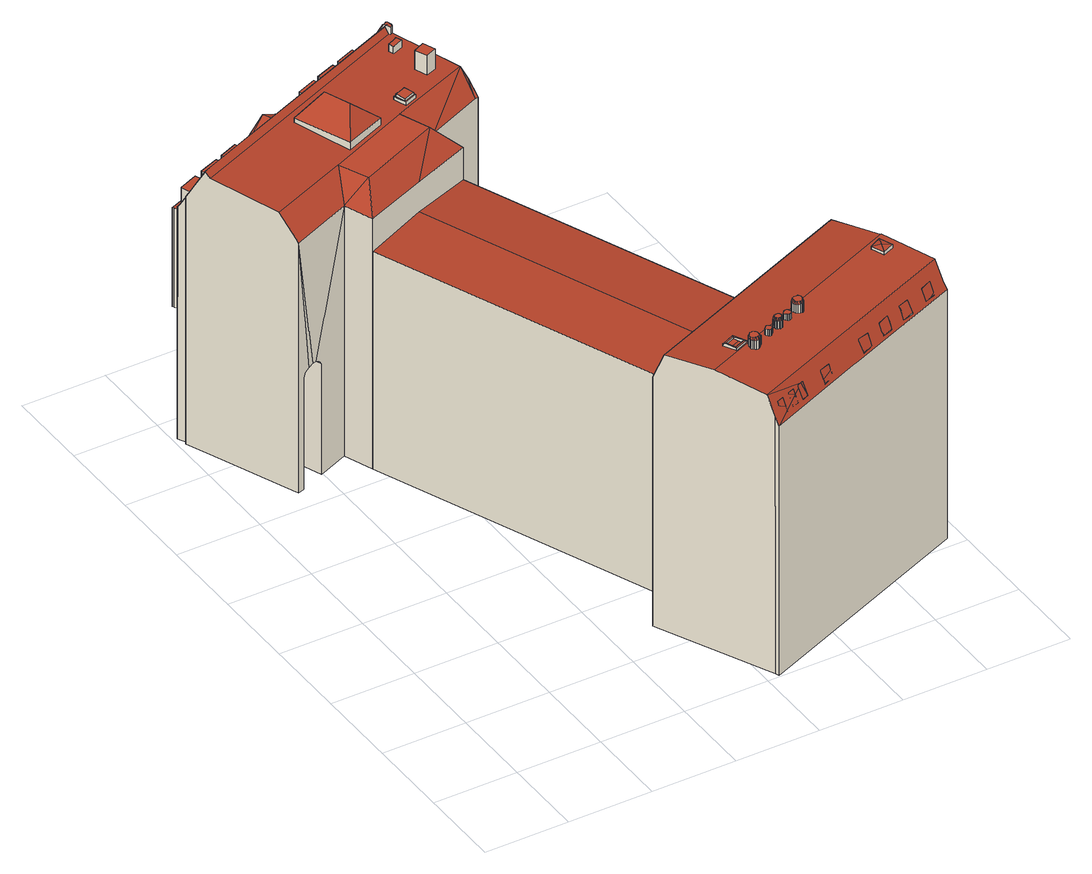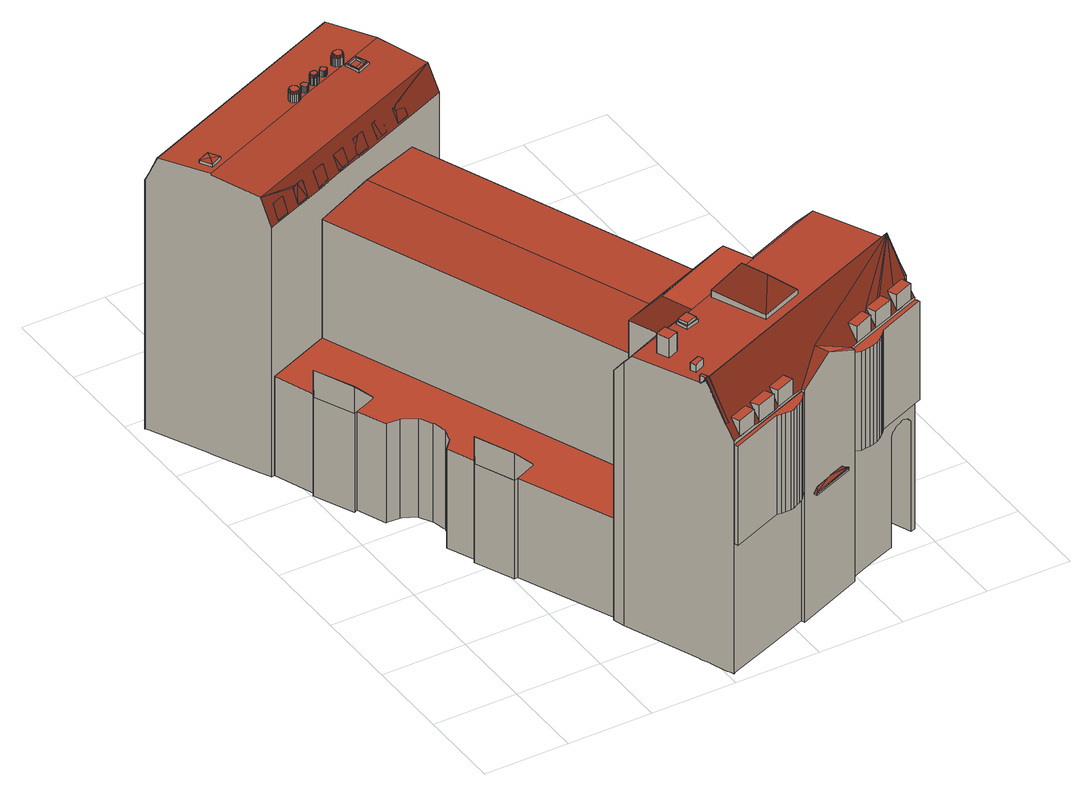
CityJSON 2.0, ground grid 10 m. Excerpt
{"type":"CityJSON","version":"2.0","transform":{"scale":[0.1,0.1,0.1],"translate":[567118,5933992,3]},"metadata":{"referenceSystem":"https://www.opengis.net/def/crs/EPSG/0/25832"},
"CityObjects":{
"building1":{"type":"Building","attributes":{"Grundfläche 2D":"1875.027657","Grundhöhe NN":"3.568"},"children":["building1-1","building1-2","building1-3","building1-4","building1-5","building1-6","building1-7","building1-8","building1-9","building1-10","building1-11","building1-12","building1-13","building1-14","building1-15","building1-16","building1-17","building1-18","building1-19","building1-20","building1-21","building1-22","building1-23","building1-24","building1-25","building1-26","building1-27","building1-28","building1-29","building1-30","building1-31","building1-32","building1-33","building1-34","building1-35","building1-36"],"geometry":[{"type":"MultiSurface","lod":"3","boundaries":[[[0,1,2]],[[3,4,5,6,7,8,9,10,11,12,13,14,15,16,17,18,19,20,21,22,23]],[[24,25,11,26,27,28,29,30,31]],[[29,28,27,26,11,10,32]],[[31,33,11,25,24]],[[34,35,36,11,33,31]],[[37,38,39,40,35,41,42]],[[0,43,44,1]],[[43,0,2,45]],[[46,47,48,49,50,51,52,53]],[[54,47,46,55]],[[43,45,44]],[[48,47,56]],[[57,58,59,60]],[[61,62,63,64]],[[65,66,67,68,69,70,71,72,73,74,75,76,77,78,79,80,81,82,83,84,85,86,87,88,89,90,91]],[[92,93,94,95,96,97,98,99,100,101],[102,103,102,93],[104,105,104,106,104,97],[107,108,107,93],[109,110,109,92]],[[111,112,113,114,115,116,117,118,119,120]],[[118,117,116,115,114,113,112,111,121,93,92,122]],[[112,113,114,115,114,113]],[[119,123,124,125,126]],[[125,127,126]],[[124,128,129,130,131,132,133,120,119,126,127,125]],[[134,55,135]],[[135,46,53,136,137]],[[55,46,135]],[[138,54,55,134]],[[139,54,138]],[[56,47,54,139]],[[140,48,56]],[[141,142,140]],[[142,48,140]],[[50,13,12,11,52,51]],[[13,143,144]],[[143,14,15,14]],[[14,13,144]],[[14,144,143]],[[9,145,146,147,10]],[[148,32,147]],[[32,10,147]],[[35,40,39,11,36]],[[39,149,150,11]],[[151,152,153,154,155,156,157,158,159,160,161,162,163,164,165,166,167,168,169,170]],[[171,172,173,174]],[[175,176,172,171]],[[177,178,179,180,181,182,183,184,185,186,187,188,189]],[[2,1,190,191]],[[45,2,191,192]],[[44,45,192,193]],[[1,44,193,190]],[[148,147,146,194,195,196,157]],[[142,141,197,198]],[[199,200,201,202,203,204,205,187,21,20,19,18,17,16,15,14,50,49,48,142,198,206]],[[50,14,143]],[[50,143,13]],[[146,145,9,186,207,208,209,194]],[[74,75,210,57,60]],[[58,57,210,211]],[[211,72,73,59,58]],[[73,74,60,59]],[[91,65,212,62,61]],[[63,62,212,213]],[[213,89,90,64,63]],[[90,91,61,64]],[[214,135,137,215]],[[216,217,218,135,214,219]],[[220,221,222,137,223,224]],[[137,225,215]],[[214,226,219]],[[137,222,225]],[[175,134,135,218,227]],[[137,136,53,52,11,150,149,228,229,230,223]],[[174,139,138,134,175,227,231,69]],[[56,139,174,69,231,232,68]],[[141,140,56,68,232,233,197]],[[205,204,234,235,208,207,186,9,8,7,6,5,4,3,23,22,21,187]],[[156,32,148,157,196,195,236,237]],[[238,239,240,241,242,243,244,245,246,247,248,249,250,251,252,253,254,255,256,151,42,41,35,34,31,30,29,32,156,237,236,257,258]],[[255,259,260,38,37,42,151,256]],[[39,38,260,261]],[[149,39,261,228]],[[262,123,119,118,122,92,101,263,264]],[[124,123,262,265]],[[132,131,130,129,128,124,265,266]],[[267,268,269,270,271,95,94,93,121,111,120,133,132,266,272]],[[263,101,100,99,98,97,96,95,271,273,274,275,276]],[[158,157,196,277]],[[159,158,277,278]],[[160,159,278,279]],[[161,160,279,280]],[[162,161,280,281]],[[163,162,281,282]],[[164,163,282,283]],[[165,164,283,284]],[[166,165,284,285]],[[286,168,167,166,285,287]],[[169,168,286,288]],[[256,151,170,169,288,289]],[[290,291,237,156,155,154,153,152,151,256,292,293]],[[156,237,196,157]],[[171,174,69,231,227,175]],[[176,175,227,294]],[[275,274,70,173,172,176,294]],[[174,173,70,274,231,69]],[[185,295,207,186]],[[187,186,207,205]],[[188,187,205,296]],[[189,188,296,297]],[[177,189,297,298]],[[178,177,298,299]],[[179,178,299,300]],[[180,179,300,301]],[[181,180,301,302]],[[182,181,302,303]],[[183,182,303,304]],[[185,184,305,295]],[[184,183,304,305]],[[67,233,232,68]],[[70,69,68,232,231,274]],[[70,274,273,71]],[[72,71,273,306]],[[73,72,306,307]],[[74,73,307,308]],[[309,75,74,308]],[[76,75,309,310]],[[311,78,77,76,310,312]],[[313,80,79,78,311,314]],[[315,82,81,80,313,316]],[[317,318,85,84,83,82,315,319]],[[86,85,318,320]],[[321,88,87,86,320,322]],[[90,89,323,324]],[[89,88,321,323]],[[91,90,324,325]],[[65,91,325,326]],[[233,67,66,65,326,327]],[[254,253,220,224]],[[241,240,217,216]],[[283,282,281,280,279,278,277,196,237,291,290,293,292,256,289,288,286,287,285,284]],[[223,230,229,228,261,260,259,255,254,224]],[[258,257,236,195,194,209,208,235,234,204,203,202,201,200,199,206,198,197,233,327,326,325,324,323,321,322,320,318,317,319,315,316,313,314,311,312,310,309,308,307,306,273,271,270,269,268,267,272,266,265,262,264,263,276,275,294,227,218,217,240,239,238]],[[304,303,302,301,300,299,298,297,296,205,207,295,305]],[[220,253,252]],[[252,251,221,220]],[[251,250,222,221]],[[249,248,247,215,225]],[[249,225,222]],[[249,222,250]],[[247,246,245,214,215]],[[244,226,214,245]],[[243,242,216,219]],[[243,219,226,244]],[[241,216,242]]],"semantics":{"surfaces":[{"type":"RoofSurface"},{"type":"WallSurface"},{"type":"GroundSurface"},{"type":"OuterCeilingSurface"}],"values":[0,0,0,0,0,0,0,0,0,0,0,0,0,0,0,0,0,0,0,0,0,0,0,0,0,0,0,0,0,0,0,0,0,0,0,0,0,0,0,0,0,0,0,0,0,0,1,1,1,1,1,1,1,1,1,1,1,1,1,1,1,1,1,1,1,1,1,1,1,1,1,1,1,1,1,1,1,1,1,1,1,1,1,1,1,1,1,1,1,1,1,1,1,1,1,1,1,1,1,1,1,1,1,1,1,1,1,1,1,1,1,1,1,1,1,1,1,1,1,1,1,1,1,1,1,1,1,1,1,1,1,1,1,1,1,1,1,1,2,2,2,2,3,3,3,3,3,3,3,3,3,3,3]}}]},
"building1-1":{"type":"BuildingInstallation","parents":["building1"],"geometry":[{"type":"MultiSurface","lod":"3","boundaries":[[[328,329,330,331,332,333,334]],[[333,332,335,336]],[[335,332,331,330,337,338]],[[334,333,336,339]],[[340,337,330,329,328,334,339,341]]],"semantics":{"surfaces":[{"type":"RoofSurface"},{"type":"WallSurface"}],"values":[0,1,1,1,1]}}]},
"building1-2":{"type":"BuildingInstallation","parents":["building1"],"geometry":[{"type":"MultiSurface","lod":"3","boundaries":[[[342,343,344]],[[342,345,343]],[[342,344,346]],[[342,346,345]],[[344,343,347,348]],[[348,349,346,344]],[[345,346,349,350]],[[350,347,343,345]]],"semantics":{"surfaces":[{"type":"RoofSurface"},{"type":"WallSurface"}],"values":[0,0,0,0,1,1,1,1]}}]},
"building1-3":{"type":"BuildingInstallation","parents":["building1"],"geometry":[{"type":"MultiSurface","lod":"3","boundaries":[[[351,352,353,354,355,356,357,358,359,360,361,362,363,364,365,366,367,368,369,370]],[[366,365,371,372]],[[372,373,367,366]],[[374,375,357,356]],[[376,374,356,355]],[[375,377,358,357]],[[377,378,359,358]],[[378,379,360,359]],[[379,380,361,360]],[[380,381,362,361]],[[381,382,363,362]],[[382,383,364,363]],[[383,371,365,364]],[[368,367,373,384]],[[384,385,369,368]],[[385,386,370,369]],[[351,370,386,387]],[[387,388,352,351]],[[388,389,353,352]],[[354,353,389,390]],[[390,376,355,354]]],"semantics":{"surfaces":[{"type":"RoofSurface"},{"type":"WallSurface"}],"values":[0,1,1,1,1,1,1,1,1,1,1,1,1,1,1,1,1,1,1,1,1]}}]},
"building1-4":{"type":"BuildingInstallation","parents":["building1"],"geometry":[{"type":"MultiSurface","lod":"3","boundaries":[[[391,392,393,394,395,396]],[[397,392,391]],[[391,398,399,397]],[[400,399,398]],[[392,397,401,402]],[[403,102,391,396]],[[102,107,398,391]],[[107,404,400,398]],[[401,397,399,400,404,108]],[[402,405,103,406,403,396,395,394,393,392]]],"semantics":{"surfaces":[{"type":"RoofSurface"},{"type":"WallSurface"}],"values":[0,0,0,0,1,1,1,1,1,1]}}]},
"building1-5":{"type":"BuildingInstallation","parents":["building1"],"geometry":[{"type":"MultiSurface","lod":"3","boundaries":[[[407,408,409,410]],[[407,410,411,412]],[[410,409,413,411]],[[408,407,412,414]],[[409,408,414,413]]],"semantics":{"surfaces":[{"type":"RoofSurface"},{"type":"WallSurface"}],"values":[0,1,1,1,1]}}]},
"building1-6":{"type":"BuildingInstallation","parents":["building1"],"geometry":[{"type":"MultiSurface","lod":"3","boundaries":[[[415,416,417,418,419,420,421,422]],[[416,415,423,424]],[[425,426,420,419]],[[423,415,422,421,420,426,427]],[[424,428,429,425,419,418,417,416]]],"semantics":{"surfaces":[{"type":"RoofSurface"},{"type":"WallSurface"}],"values":[0,1,1,1,1]}}]},
"building1-7":{"type":"BuildingInstallation","parents":["building1"],"geometry":[{"type":"MultiSurface","lod":"3","boundaries":[[[430,431,432,433,434,435]]],"semantics":{"surfaces":[{"type":"RoofSurface"}],"values":[0]}}]},
"building1-8":{"type":"BuildingInstallation","parents":["building1"],"geometry":[{"type":"MultiSurface","lod":"3","boundaries":[[[436,437,438,439,440,441,442,443]],[[441,444,445,442]],[[446,447,448,444,441,440,439,438]],[[449,450,437,436,443,442,445,451]],[[450,446,438,437]]],"semantics":{"surfaces":[{"type":"RoofSurface"},{"type":"WallSurface"}],"values":[0,1,1,1,1]}}]},
"building1-9":{"type":"BuildingInstallation","parents":["building1"],"geometry":[{"type":"MultiSurface","lod":"3","boundaries":[[[452,453,454,455,456,457,458,459,460,461,462,463,464,465,466,467,468,469,470,471]],[[466,465,472,473]],[[467,466,473,474]],[[468,467,474,475]],[[458,457,476,477]],[[457,456,478,476]],[[456,455,479,478]],[[459,458,477,480]],[[460,459,480,481]],[[461,460,481,482]],[[462,461,482,483]],[[463,462,483,484]],[[464,463,484,485]],[[465,464,485,472]],[[469,468,475,486]],[[470,469,486,487]],[[471,470,487,488]],[[452,471,488,489]],[[453,452,489,490]],[[454,453,490,491]],[[455,454,491,479]],[[492,493,473,472]],[[493,494,474,473]],[[494,495,475,474]],[[496,497,477,476]],[[498,499,478,479]],[[476,478,499,496]],[[497,500,480,477]],[[500,501,481,480]],[[501,502,482,481]],[[502,503,483,482]],[[503,504,484,483]],[[504,505,485,484]],[[472,485,505,492]],[[495,506,486,475]],[[506,507,487,486]],[[507,508,488,487]],[[508,509,489,488]],[[509,510,490,489]],[[510,511,491,490]],[[511,498,479,491]]],"semantics":{"surfaces":[{"type":"RoofSurface"},{"type":"WallSurface"}],"values":[0,0,0,0,0,0,0,0,0,0,0,0,0,0,0,0,0,0,0,0,0,1,1,1,1,1,1,1,1,1,1,1,1,1,1,1,1,1,1,1,1]}}]},
"building1-10":{"type":"BuildingInstallation","parents":["building1"],"geometry":[{"type":"MultiSurface","lod":"3","boundaries":[[[512,513,514,515]],[[514,516,517,518,515]],[[519,520,514,513]],[[513,512,521,519]],[[516,514,520,127]],[[127,516,517,516]],[[516,126,518,517]],[[126,125,515,518]],[[125,521,512,515]]],"semantics":{"surfaces":[{"type":"RoofSurface"},{"type":"WallSurface"}],"values":[0,0,1,1,1,1,1,1,1]}}]},
"building1-11":{"type":"BuildingInstallation","parents":["building1"],"geometry":[{"type":"MultiSurface","lod":"3","boundaries":[[[522,523,524,525]],[[523,105,526,524]],[[524,526,527,104]],[[525,524,104,528]],[[523,522,529,530]],[[527,526,105,523,530,105]],[[522,525,528,529]]],"semantics":{"surfaces":[{"type":"RoofSurface"},{"type":"WallSurface"}],"values":[0,0,1,1,1,1,1]}}]},
"building1-12":{"type":"BuildingInstallation","parents":["building1"],"geometry":[{"type":"MultiSurface","lod":"3","boundaries":[[[531,532,533,534,535,536,537]],[[535,534,538,539]],[[540,541,542,538,534,533,532,531]],[[536,535,539,543]],[[536,543,540,531,537]]],"semantics":{"surfaces":[{"type":"RoofSurface"},{"type":"WallSurface"}],"values":[0,1,1,1,1]}}]},
"building1-13":{"type":"BuildingInstallation","parents":["building1"],"geometry":[{"type":"MultiSurface","lod":"3","boundaries":[[[544,545,546,547,548,549,550,551]],[[549,548,552,553]],[[554,555,545,544]],[[555,556,557,552,548,547,546,545]],[[554,544,551,550,549,553,558,559]]],"semantics":{"surfaces":[{"type":"RoofSurface"},{"type":"WallSurface"}],"values":[0,1,1,1,1]}}]},
"building1-14":{"type":"BuildingInstallation","parents":["building1"],"geometry":[{"type":"MultiSurface","lod":"3","boundaries":[[[560,561,562,563,564]],[[561,565,566,562]],[[563,562,567,568]],[[561,560,564,109]],[[565,561,109,569]],[[567,562,566,565,569,570,110]],[[564,560,564,563,568,571]]],"semantics":{"surfaces":[{"type":"RoofSurface"},{"type":"WallSurface"}],"values":[0,0,1,1,1,1,1]}}]},
"building1-15":{"type":"BuildingInstallation","parents":["building1"],"geometry":[{"type":"MultiSurface","lod":"3","boundaries":[[[572,573,574,575]],[[572,575,576,577]],[[575,574,578,576]],[[573,572,577,579]],[[574,573,579,578]]],"semantics":{"surfaces":[{"type":"RoofSurface"},{"type":"WallSurface"}],"values":[0,1,1,1,1]}}]},
"building1-16":{"type":"BuildingInstallation","parents":["building1"],"geometry":[{"type":"MultiSurface","lod":"3","boundaries":[[[580,581,582,583]],[[581,580,584,585]],[[583,582,586,587]],[[583,587,584,580]],[[582,581,585,586]]],"semantics":{"surfaces":[{"type":"RoofSurface"},{"type":"WallSurface"}],"values":[0,1,1,1,1]}}]},
"building1-17":{"type":"BuildingInstallation","parents":["building1"],"geometry":[{"type":"MultiSurface","lod":"3","boundaries":[[[588,589,590,591,592,593,594,595,596,597,598,599,600,601,602,603,604,605,606,607,608,609]],[[610,611,598,597]],[[611,612,599,598]],[[613,614,589,588]],[[615,613,588,609]],[[614,616,590,589]],[[616,617,591,590]],[[617,618,592,591]],[[618,619,593,592]],[[619,620,594,593]],[[620,621,595,594]],[[596,595,621,622]],[[596,622,610,597]],[[601,600,599,612,623,624]],[[624,625,626,603,602,601]],[[626,627,604,603]],[[627,628,605,604]],[[628,629,630,607,606,605]],[[630,631,608,607]],[[609,608,631,615]]],"semantics":{"surfaces":[{"type":"RoofSurface"},{"type":"WallSurface"}],"values":[0,1,1,1,1,1,1,1,1,1,1,1,1,1,1,1,1,1,1,1]}}]},
"building1-18":{"type":"BuildingInstallation","parents":["building1"],"geometry":[{"type":"MultiSurface","lod":"3","boundaries":[[[632,633,634,635]],[[632,635,636,637]],[[635,634,638,636]],[[633,632,637,639]],[[634,633,639,638]]],"semantics":{"surfaces":[{"type":"RoofSurface"},{"type":"WallSurface"}],"values":[0,1,1,1,1]}}]},
"building1-19":{"type":"BuildingInstallation","parents":["building1"],"geometry":[{"type":"MultiSurface","lod":"3","boundaries":[[[640,641,642,643,644,645,646]],[[640,646,647,648]],[[647,646,645,644,649,650]],[[651,643,642,641,640,648,652,653]],[[651,649,644,643]]],"semantics":{"surfaces":[{"type":"RoofSurface"},{"type":"WallSurface"}],"values":[0,1,1,1,1]}}]},
"building1-20":{"type":"BuildingInstallation","parents":["building1"],"geometry":[{"type":"MultiSurface","lod":"3","boundaries":[[[654,655,656,657,658,659,660,661,662,663,664,665,666,667,668,669,670,671,672,673]],[[656,655,674,675]],[[657,656,675,676]],[[667,666,677,678]],[[666,665,679,677]],[[668,667,678,680]],[[669,668,680,681]],[[670,669,681,682]],[[671,670,682,683]],[[672,671,683,684]],[[673,672,684,685]],[[654,673,685,686]],[[655,654,686,674]],[[658,657,676,687]],[[659,658,687,688]],[[660,659,688,689]],[[661,660,689,690]],[[662,661,690,691]],[[663,662,691,692]],[[664,663,692,693]],[[665,664,693,679]],[[675,674,694,695]],[[695,696,676,675]],[[697,698,678,677]],[[699,697,677,679]],[[698,700,680,678]],[[700,701,681,680]],[[701,702,682,681]],[[702,703,683,682]],[[703,704,684,683]],[[704,705,685,684]],[[705,706,686,685]],[[674,686,706,694]],[[696,707,687,676]],[[707,708,688,687]],[[708,709,689,688]],[[709,710,690,689]],[[691,690,710,711]],[[711,712,692,691]],[[693,692,712,713]],[[713,699,679,693]]],"semantics":{"surfaces":[{"type":"RoofSurface"},{"type":"WallSurface"}],"values":[0,0,0,0,0,0,0,0,0,0,0,0,0,0,0,0,0,0,0,0,0,1,1,1,1,1,1,1,1,1,1,1,1,1,1,1,1,1,1,1,1]}}]},
"building1-21":{"type":"BuildingInstallation","parents":["building1"],"geometry":[{"type":"MultiSurface","lod":"3","boundaries":[[[714,715,716,717,718,719,720,721,722,723,724,725,726,727,728,729,730,731,732,733]],[[733,732,734,735]],[[731,730,736,737]],[[732,731,737,734]],[[714,733,735,738]],[[715,714,738,739]],[[716,715,739,740]],[[717,716,740,741]],[[742,718,717,741,743]],[[719,718,742,744]],[[720,719,744,745]],[[721,720,745,746]],[[722,721,746,747]],[[723,722,747,748]],[[724,723,748,749]],[[725,724,749,750]],[[726,725,750,751]],[[727,726,751,752]],[[728,727,752,753]],[[729,728,753,754]],[[730,729,754,736]],[[113,755,735,734]],[[756,757,737,736]],[[757,113,734,737]],[[735,755,114,738]],[[114,758,739,738]],[[758,759,740,739]],[[759,760,741,740]],[[760,761,762,742,743,741]],[[762,763,744,742]],[[763,764,745,744]],[[764,765,746,745]],[[765,766,747,746]],[[766,767,748,747]],[[767,768,749,748]],[[768,769,750,749]],[[769,770,751,750]],[[770,771,752,751]],[[771,772,753,752]],[[772,773,754,753]],[[773,756,736,754]]],"semantics":{"surfaces":[{"type":"RoofSurface"},{"type":"WallSurface"}],"values":[0,0,0,0,0,0,0,0,0,0,0,0,0,0,0,0,0,0,0,0,0,1,1,1,1,1,1,1,1,1,1,1,1,1,1,1,1,1,1,1,1]}}]},
"building1-22":{"type":"BuildingInstallation","parents":["building1"],"geometry":[{"type":"MultiSurface","lod":"3","boundaries":[[[774,775,776,777,778]],[[779,778,777]],[[778,779,780,781,782,783]],[[779,777,776,784,785]],[[781,780,779,785,786,787]],[[430,435,434,778,783,782]],[[778,434,433,775,774]]],"semantics":{"surfaces":[{"type":"RoofSurface"},{"type":"WallSurface"}],"values":[0,0,0,1,1,1,1]}}]},
"building1-23":{"type":"BuildingInstallation","parents":["building1"],"geometry":[{"type":"MultiSurface","lod":"3","boundaries":[[[775,788,789,790,776]],[[782,791,789]],[[791,790,789]],[[781,791,782]],[[433,432,431,789,788,775]],[[431,430,782,789]],[[790,791,781,787,792]],[[776,790,792,784]]],"semantics":{"surfaces":[{"type":"RoofSurface"},{"type":"WallSurface"}],"values":[0,0,0,0,1,1,1,1]}}]},
"building1-24":{"type":"BuildingInstallation","parents":["building1"],"geometry":[{"type":"MultiSurface","lod":"3","boundaries":[[[793,794,795,796,797,798]],[[793,798,799,800]],[[801,802,796,795]],[[802,106,799,798,797,796]],[[801,795,794,793,800,803]]],"semantics":{"surfaces":[{"type":"RoofSurface"},{"type":"WallSurface"}],"values":[0,1,1,1,1]}}]},
"building1-25":{"type":"BuildingInstallation","parents":["building1"],"geometry":[{"type":"MultiSurface","lod":"3","boundaries":[[[804,805,806,807]],[[804,807,808,809]],[[807,806,810,808]],[[805,804,809,811]],[[806,805,811,810]]],"semantics":{"surfaces":[{"type":"RoofSurface"},{"type":"WallSurface"}],"values":[0,1,1,1,1]}}]},
"building1-26":{"type":"BuildingInstallation","parents":["building1"],"geometry":[{"type":"MultiSurface","lod":"3","boundaries":[[[812,813,814,815]],[[815,814,816,817]],[[817,818,812,815]],[[813,812,818,819]],[[814,813,819,816]]],"semantics":{"surfaces":[{"type":"RoofSurface"},{"type":"WallSurface"}],"values":[0,1,1,1,1]}}]},
"building1-27":{"type":"BuildingInstallation","parents":["building1"],"geometry":[{"type":"MultiSurface","lod":"3","boundaries":[[[820,821,822,823,824,825,826,827]],[[828,823,822]],[[19,829,830,831,823,828]],[[49,50,13,821,820,827]],[[821,13,822]],[[144,143,822]],[[13,144,822]],[[143,14,828,822]],[[19,828,18]],[[18,828,14]],[[829,832,833,834,835,12,51,836,825,824,823,831,830]],[[836,837,49,827,826,825]]],"semantics":{"surfaces":[{"type":"RoofSurface"},{"type":"WallSurface"}],"values":[0,0,0,1,1,1,1,1,1,1,1,1]}}]},
"building1-28":{"type":"BuildingInstallation","parents":["building1"],"geometry":[{"type":"MultiSurface","lod":"3","boundaries":[[[33,25,26,838,839,840,841]],[[34,840,839,31]],[[34,841,840]],[[31,839,838,27,24]]],"semantics":{"surfaces":[{"type":"RoofSurface"},{"type":"WallSurface"}],"values":[0,1,1,1]}}]},
"building1-29":{"type":"BuildingInstallation","parents":["building1"],"geometry":[{"type":"MultiSurface","lod":"3","boundaries":[[[842,843,844,845]],[[29,30,842,845]],[[843,842,30,28]],[[845,844,29]]],"semantics":{"surfaces":[{"type":"RoofSurface"},{"type":"WallSurface"}],"values":[0,1,1,1]}}]},
"building1-30":{"type":"BuildingInstallation","parents":["building1"],"geometry":[{"type":"MultiSurface","lod":"3","boundaries":[[[846,847,848,849,850,851,852]],[[850,849,853,854]],[[854,855,856,852,851,850]],[[856,857,846,852]],[[849,848,847,846,857,853]]],"semantics":{"surfaces":[{"type":"RoofSurface"},{"type":"WallSurface"}],"values":[0,1,1,1,1]}}]},
"building1-31":{"type":"BuildingInstallation","parents":["building1"],"geometry":[{"type":"MultiSurface","lod":"3","boundaries":[[[858,859,860,861,862]],[[5,6,860,859,4]],[[860,6,863,861]],[[859,858,4]]],"semantics":{"surfaces":[{"type":"RoofSurface"},{"type":"WallSurface"}],"values":[0,1,1,1]}}]},
"building1-32":{"type":"BuildingInstallation","parents":["building1"],"geometry":[{"type":"MultiSurface","lod":"3","boundaries":[[[864,865,866,867]],[[867,866,7,8]],[[864,867,8]],[[866,865,868,7]]],"semantics":{"surfaces":[{"type":"RoofSurface"},{"type":"WallSurface"}],"values":[0,1,1,1]}}]},
"building1-33":{"type":"BuildingInstallation","parents":["building1"],"geometry":[{"type":"MultiSurface","lod":"3","boundaries":[[[869,870,36,871,872,873]],[[873,872,35,41]],[[41,40,874,870,869,873]],[[871,35,872]]],"semantics":{"surfaces":[{"type":"RoofSurface"},{"type":"WallSurface"}],"values":[0,1,1,1]}}]},
"building1-34":{"type":"BuildingInstallation","parents":["building1"],"geometry":[{"type":"MultiSurface","lod":"3","boundaries":[[[875,876,877,878]],[[3,877,876]],[[23,875,878]],[[876,875,23,3]]],"semantics":{"surfaces":[{"type":"RoofSurface"},{"type":"WallSurface"}],"values":[0,1,1,1]}}]},
"building1-35":{"type":"BuildingInstallation","parents":["building1"],"geometry":[{"type":"MultiSurface","lod":"3","boundaries":[[[879,880,881,882,883],[337,340,341,339,336,335,338]],[[882,881,884,885]],[[886,887,884,881,880,879]],[[883,882,885,888]],[[888,886,879,883]]],"semantics":{"surfaces":[{"type":"RoofSurface"},{"type":"WallSurface"}],"values":[0,1,1,1,1]}}]},
"building1-36":{"type":"BuildingInstallation","parents":["building1"],"geometry":[{"type":"MultiSurface","lod":"3","boundaries":[[[889,890,891]],[[890,892,893]],[[894,895,896]],[[892,897,893]],[[896,898,893]],[[891,895,899]],[[891,894,900,901]],[[902,891,901]],[[895,890,898]],[[890,895,891]],[[893,898,890]],[[903,893,897]],[[894,899,895]],[[889,891,902]],[[902,899,891]],[[893,903,896]],[[894,891,899]],[[893,896,893,892]],[[896,895,898]],[[894,896,904,905]],[[906,904,896,903]],[[905,907,900,894]],[[900,907,908,890,889,902,901]],[[892,890,908,906,903]],[[906,908,907,905,904]]],"semantics":{"surfaces":[{"type":"RoofSurface"},{"type":"WallSurface"},{"type":"OuterCeilingSurface"}],"values":[0,0,0,0,0,0,0,0,0,0,0,0,0,0,0,0,0,0,1,1,1,1,1,1,2]}}]}
},
"vertices":[
[175,659,386],[194,687,360],[144,667,360],[261,773,300],[253,770,299],[232,762,299],[230,761,299],[223,758,299],[200,749,299],[187,744,299],[153,715,323],[17,634,362],[303,750,362],[307,752,362],[306,753,361],[306,754,359],[304,757,352],[304,758,351],[297,777,316],[296,778,314],[294,782,306],[293,786,300],[290,784,300],[284,782,300],[69,691,305],[55,676,320],[71,682,320],[72,683,319],[78,689,314],[97,706,299],[75,697,299],[67,694,299],[106,710,299],[51,674,320],[44,685,299],[34,681,299],[29,665,320],[6,669,299],[11,659,318],[11,658,319],[15,663,315],[12,672,299],[6,670,299],[187,628,386],[219,621,360],[170,601,360],[147,586,350],[246,628,350],[341,665,350],[309,745,355],[309,747,355],[305,745,355],[20,629,355],[53,548,350],[260,592,350],[162,552,350],[277,613,322],[448,335,133],[468,288,133],[498,301,165],[477,347,165],[398,530,165],[369,518,133],[389,472,133],[418,484,165],[394,529,131],[372,580,131],[345,642,131],[277,613,131],[291,578,131],[437,219,131],[513,250,131],[494,300,131],[498,301,131],[477,347,131],[473,345,131],[459,379,131],[458,379,131],[443,380,131],[441,380,131],[426,388,131],[425,390,131],[418,403,131],[417,404,131],[414,418,131],[413,419,131],[418,436,131],[428,447,131],[429,448,131],[414,483,131],[418,484,131],[398,530,131],[256,130,354],[523,239,354],[518,248,328],[517,251,321],[437,219,321],[409,207,321],[394,201,321],[366,190,321],[294,160,321],[250,142,321],[469,223,340],[461,222,336],[403,204,323],[409,206,325],[379,193,324],[475,226,340],[476,228,336],[313,159,340],[317,163,335],[549,184,360],[411,127,360],[408,126,360],[405,124,360],[401,122,360],[339,97,360],[334,95,360],[282,74,360],[309,16,354],[577,126,354],[549,185,359],[258,126,354],[313,7,331],[315,2,321],[358,30,341],[360,31,341],[361,31,340],[435,52,321],[440,54,321],[452,59,321],[465,64,321],[584,113,321],[581,117,331],[148,521,322],[135,555,322],[61,528,326],[62,525,322],[221,550,322],[291,578,322],[345,642,322],[349,643,322],[345,656,339],[306,752,361],[306,752,362],[185,747,299],[185,748,299],[146,732,323],[105,715,299],[8,657,319],[11,651,330],[6,670,296],[44,685,296],[67,694,296],[75,697,296],[97,706,296],[106,710,296],[105,715,296],[99,717,296],[94,717,296],[88,716,296],[83,715,296],[77,713,296],[72,710,296],[68,706,296],[64,702,296],[61,698,296],[4,675,296],[3,675,296],[4,673,296],[4,672,296],[221,550,285],[366,190,285],[437,219,281],[291,578,281],[148,521,281],[294,161,281],[225,767,296],[220,767,296],[214,767,296],[209,766,296],[204,763,296],[199,761,296],[194,757,296],[191,753,296],[185,747,296],[187,744,296],[293,786,296],[291,791,296],[230,766,296],[194,687,354],[144,667,354],[170,601,351],[219,621,351],[185,748,6],[105,715,6],[105,715,171],[349,643,6],[345,656,6],[309,747,6],[304,757,6],[304,758,6],[297,777,6],[294,782,6],[293,786,6],[293,786,171],[309,745,6],[187,744,171],[187,744,6],[185,747,6],[448,335,131],[468,288,131],[369,518,131],[389,472,131],[90,537,154],[84,534,156],[99,540,146],[99,540,6],[135,555,6],[96,539,151],[70,528,146],[73,530,151],[78,532,154],[62,525,6],[70,528,6],[79,532,154],[95,539,151],[148,521,6],[8,657,6],[20,629,6],[61,528,6],[291,578,6],[277,613,6],[345,642,6],[290,784,6],[232,762,6],[106,710,6],[106,710,171],[67,694,6],[44,685,6],[43,685,6],[43,685,146],[40,683,150],[39,683,151],[35,681,154],[34,681,154],[28,679,155],[27,678,156],[22,676,155],[21,676,154],[16,674,152],[15,673,151],[15,673,150],[11,672,146],[11,672,6],[6,670,6],[6,670,171],[97,706,6],[75,697,6],[6,669,6],[11,659,6],[11,658,6],[313,7,6],[250,142,6],[309,16,6],[315,2,6],[584,113,6],[549,184,6],[549,185,6],[523,239,6],[518,248,6],[517,251,6],[581,117,6],[513,250,6],[437,219,6],[366,190,6],[294,160,6],[99,717,171],[94,717,171],[88,716,171],[83,715,171],[77,713,171],[72,710,171],[68,706,171],[64,702,171],[61,698,171],[3,675,171],[4,675,171],[4,673,171],[4,672,171],[75,697,171],[97,706,171],[44,685,171],[67,694,171],[294,161,6],[185,747,171],[291,791,171],[230,766,171],[225,767,171],[220,767,171],[214,767,171],[209,766,171],[204,763,171],[199,761,171],[194,757,171],[191,753,171],[494,300,6],[498,301,6],[477,347,6],[473,345,6],[459,379,6],[443,380,6],[458,379,6],[426,388,6],[441,380,6],[418,403,6],[425,390,6],[414,418,6],[413,419,6],[417,404,6],[418,436,6],[429,448,6],[428,447,6],[414,483,6],[418,484,6],[398,530,6],[394,529,6],[372,580,6],
[259,651,358],[258,651,358],[255,650,358],[256,647,358],[259,638,358],[272,643,358],[268,655,358],[259,638,355],[272,643,355],[255,650,355],[256,647,355],[268,655,355],[258,651,355],[259,651,355],
[537,165,364],[541,175,363],[527,168,363],[548,160,362],[534,154,362],[541,175,359],[527,168,359],[534,154,358],[548,160,358],
[366,99,367],[366,100,367],[365,101,367],[364,102,367],[363,103,367],[362,103,367],[361,103,367],[360,102,367],[359,101,367],[358,100,367],[358,99,367],[358,98,367],[359,97,367],[360,96,367],[361,95,367],[362,95,367],[363,95,367],[364,96,367],[365,97,367],[366,98,367],[361,95,359],[362,95,359],[363,95,359],[362,103,359],[361,103,359],[363,103,359],[360,102,359],[359,101,359],[358,100,359],[358,99,359],[358,98,359],[359,97,359],[360,96,359],[364,96,359],[365,97,359],[366,98,359],[366,99,359],[366,100,359],[365,101,359],[364,102,359],
[469,223,341],[459,227,323],[460,224,330],[461,222,337],[461,221,339],[462,220,341],[474,233,323],[475,226,341],[476,228,337],[477,226,341],[474,233,322],[459,227,322],[462,220,340],[477,226,340],[460,224,329],[461,221,338],
[348,19,327],[346,25,342],[338,22,342],[340,16,327],[340,16,326],[348,19,326],[338,22,341],[346,25,341],
[441,220,323],[426,213,324],[427,212,327],[427,211,330],[429,207,341],[444,213,341],[443,216,334],[442,217,331],[441,220,322],[426,213,323],[429,207,340],[444,213,340],[443,216,333],[427,212,326],[427,211,329],
[315,106,359],[320,94,359],[331,99,359],[332,99,359],[327,111,359],[316,106,359],
[496,82,333],[495,85,339],[482,79,339],[483,76,330],[484,74,327],[484,74,325],[497,79,325],[496,81,331],[484,74,324],[497,79,324],[482,79,338],[483,76,329],[484,74,326],[496,82,332],[495,85,338],[496,81,330],
[344,90,373],[344,92,373],[343,93,373],[342,94,373],[340,95,373],[339,95,373],[337,95,373],[336,94,373],[335,92,373],[334,91,373],[334,89,373],[334,88,373],[335,86,373],[337,85,373],[338,85,373],[340,85,373],[341,85,373],[343,86,373],[344,87,373],[344,89,373],[336,84,370],[338,83,370],[340,83,370],[342,84,370],[339,96,370],[337,96,370],[341,96,370],[342,95,370],[335,95,370],[334,93,370],[333,91,370],[333,89,370],[333,87,370],[334,85,370],[343,85,370],[345,87,370],[346,88,370],[346,90,370],[345,92,370],[344,94,370],[336,84,359],[338,83,358],[340,83,358],[342,84,358],[339,96,359],[337,96,360],[342,95,359],[341,96,359],[335,95,359],[334,93,359],[333,91,359],[333,89,359],[333,87,359],[334,85,359],[343,85,358],[345,87,358],[346,88,359],[346,90,359],[345,92,359],[344,94,359],
[353,28,342],[356,22,327],[363,25,327],[358,30,342],[361,31,341],[361,31,342],[360,31,342],[356,22,326],[363,25,326],[353,28,341],
[397,194,341],[412,200,341],[403,204,324],[394,200,324],[409,206,324],[409,206,323],[394,200,323],[397,194,340],[412,200,340],
[514,93,339],[514,92,338],[515,91,336],[516,87,325],[530,92,325],[527,98,339],[517,94,339],[516,87,324],[530,92,324],[514,93,338],[514,92,337],[515,91,335],[527,98,338],
[336,168,341],[351,175,341],[349,178,332],[348,180,327],[348,181,324],[333,175,324],[334,172,331],[335,170,336],[348,181,323],[333,175,323],[336,168,340],[351,175,340],[349,178,331],[348,180,326],[334,172,330],[335,170,335],
[303,155,341],[313,159,341],[315,168,324],[300,162,324],[303,155,340],[318,161,341],[318,162,340],[315,168,323],[300,162,323],[318,161,340],[318,162,339],[303,155,339],
[331,12,327],[329,18,342],[321,15,342],[323,9,327],[323,9,326],[331,12,326],[321,15,341],[329,18,341],
[506,246,323],[491,240,323],[493,233,341],[508,239,341],[506,246,322],[491,240,322],[493,233,340],[508,239,340],
[392,116,367],[391,116,367],[390,115,367],[389,114,367],[388,113,367],[388,112,367],[388,111,367],[389,110,367],[390,109,367],[391,108,367],[392,108,367],[393,108,367],[394,108,367],[395,109,367],[396,110,367],[396,111,367],[396,112,367],[396,113,367],[396,114,367],[395,114,367],[395,115,367],[394,116,367],[391,108,359],[392,108,359],[393,108,359],[392,116,359],[391,116,359],[394,116,359],[390,115,359],[389,114,359],[388,113,359],[388,112,359],[388,111,359],[389,110,359],[390,109,359],[394,108,359],[395,109,359],[396,110,359],[396,111,359],[396,112,359],[396,113,359],[396,114,359],[395,114,359],[395,115,359],
[465,66,325],[463,71,339],[449,66,339],[452,60,325],[452,60,324],[465,66,324],[449,66,338],[463,71,338],
[403,41,325],[403,43,330],[402,43,331],[401,46,339],[388,41,339],[389,39,334],[390,35,325],[390,35,324],[403,41,324],[388,41,338],[389,39,333],[401,46,338],[403,43,329],[402,43,330],
[375,102,372],[376,102,372],[377,102,372],[378,102,372],[379,102,372],[380,103,372],[381,104,372],[381,106,372],[381,107,372],[380,108,372],[379,109,372],[378,109,372],[377,109,372],[376,109,372],[375,109,372],[374,108,372],[374,107,372],[373,105,372],[374,104,372],[374,103,372],[376,101,369],[377,100,369],[379,101,369],[377,111,369],[376,110,369],[379,110,369],[374,110,369],[373,108,369],[372,107,369],[372,105,369],[372,104,369],[373,102,369],[374,101,369],[380,101,369],[381,103,369],[382,104,369],[382,106,369],[382,107,369],[381,109,369],[380,110,369],[376,101,359],[377,100,358],[379,101,358],[377,111,359],[376,110,359],[379,110,359],[374,110,359],[373,108,359],[372,107,359],[372,105,359],[372,104,359],[373,102,359],[374,101,359],[380,101,358],[381,103,358],[382,104,359],[382,106,359],[382,107,359],[381,109,359],[380,110,359],
[405,123,373],[404,122,373],[404,120,373],[404,119,373],[404,117,373],[405,116,373],[406,115,373],[408,114,373],[409,114,373],[411,114,373],[412,115,373],[413,116,373],[414,118,373],[414,120,373],[414,121,373],[413,123,373],[412,124,373],[410,124,373],[408,124,373],[407,124,373],[408,126,370],[406,125,370],[412,125,370],[410,125,370],[405,124,370],[403,122,370],[403,120,370],[402,118,370],[403,117,370],[403,118,370],[404,115,370],[406,114,370],[408,113,370],[410,113,370],[412,113,370],[413,114,370],[414,116,370],[415,118,370],[415,120,370],[415,122,370],[414,123,370],[406,125,360],[412,125,359],[410,125,359],[403,122,359],[403,120,359],[402,118,359],[403,118,359],[403,117,359],[404,115,359],[406,114,359],[408,113,358],[410,113,358],[412,113,358],[413,114,358],[414,116,358],[415,118,359],[415,120,359],[415,122,359],[414,123,359],
[332,100,362],[332,99,362],[335,98,362],[334,99,362],[327,111,361],[328,114,361],[313,107,361],[312,107,361],[315,106,361],[316,106,361],[335,98,359],[328,114,358],[313,107,358],[312,107,358],
[331,99,362],[320,94,362],[319,91,362],[314,103,362],[319,91,359],
[363,188,324],[364,186,329],[366,181,341],[381,187,341],[379,193,325],[378,194,324],[378,194,323],[363,188,323],[366,181,340],[381,187,340],[364,186,328],
[565,107,325],[563,113,339],[550,107,339],[552,102,325],[552,102,324],[565,107,324],[550,107,338],[563,113,338],
[317,674,376],[311,689,376],[298,683,376],[304,669,376],[298,683,352],[304,669,351],[317,674,351],[311,689,352],
[309,747,365],[307,752,365],[306,752,365],[303,751,365],[303,750,365],[306,743,364],[307,744,364],[309,745,364],[306,753,365],[292,777,313],[297,766,336],[302,752,364],[302,752,359],[302,752,360],[303,751,361],[303,751,362],[306,743,355],[307,744,355],
[72,683,320],[67,694,320],[44,685,320],[49,673,320],
[75,697,320],[79,686,320],[102,695,320],[97,706,320],
[302,727,363],[299,725,363],[297,724,363],[290,721,363],[292,715,363],[293,715,363],[305,720,363],[290,721,354],[292,715,354],[293,715,354],[305,720,354],[302,727,354],
[258,759,320],[253,770,320],[230,761,320],[235,750,320],[251,756,320],[232,757,306],
[205,737,320],[227,747,320],[223,758,320],[200,749,320],[226,750,314],
[15,663,320],[16,660,320],[39,669,320],[34,681,320],[12,672,320],[16,660,319],
[284,782,320],[261,773,320],[265,762,320],[288,771,320],
[253,651,355],[255,645,355],[259,636,355],[274,642,355],[269,656,355],[259,636,351],[274,642,351],[253,651,351],[255,645,351],[269,656,351],
[126,724,166],[146,732,166],[122,725,163],[166,740,166],[166,741,165],[119,726,161],[119,726,163],[169,746,161],[166,740,165],[168,746,163],[122,725,164],[121,722,161],[124,723,164],[125,724,165],[171,742,161],[169,746,159],[119,726,159],[171,742,159],[121,722,159],[146,732,159]
]}
